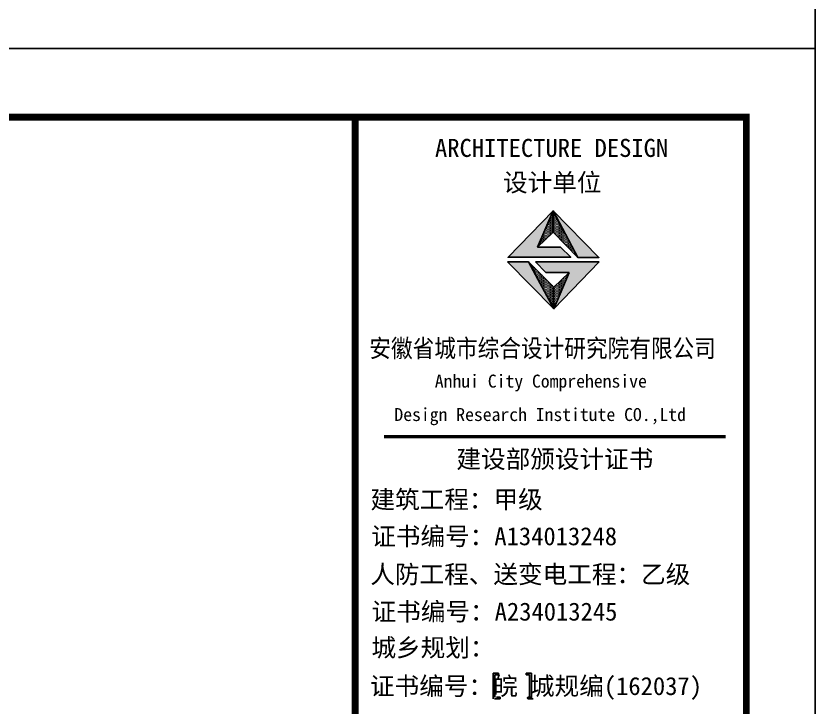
# Model space of a CAD drawing. Extents: x 69728788 to 150676229, y 20164216 to 43663798.
# Drawn here: x 75344472 to 75367757, y 20343171 to 20363316 of the extents above; entities that cross this region are included whole.
import ezdxf

# ---------------------------------------------------------------- set-up
doc = ezdxf.new("R2010")
doc.units = 0
doc.header["$LTSCALE"] = 1000
doc.header["$MEASUREMENT"] = 0
doc.layers.get('0').update_dxf_attribs({"linetype": 'CONTINUOUS'})
for name, color, linetype in [('A_DE_DETAIL_3', 144, 'CONTINUOUS'), ('PUB_TEXT', 7, 'CONTINUOUS'), ('PUB_TITLE', 4, 'CONTINUOUS'), ('图框', 253, 'CONTINUOUS')]:
    doc.layers.add(name, color=color, linetype=linetype)
doc.styles.add('黑体', font='simhei.ttf', dxfattribs={"width": 0.6, "height": 4.3})

msp = doc.modelspace()

# ---------------------------------------------------------------- hatches: boundary and pattern name
for points in [[(75359670, 20356578), (75360126, 20357634), (75358813, 20356285), (75360641, 20356285), (75360337, 20356578)], [(75360843, 20356279), (75361462, 20356279), (75360126, 20357634)]]:
    msp.add_hatch(color=1).paths.add_polyline_path(points)
at = {"layer": 'A_DE_DETAIL_3'}
for points in [[(75359405, 20356149), (75358798, 20356149), (75360143, 20354782)], [(75359614, 20356153), (75359912, 20355840), (75360589, 20355840), (75360143, 20354782), (75361463, 20356153)]]:
    msp.add_hatch(color=1, dxfattribs=at).paths.add_polyline_path(points)
at = {"layer": 'PUB_TEXT'}
h = msp.add_hatch(dxfattribs=at)
h.set_pattern_fill('DOTS', color=256, scale=600.000003, angle=360, style=0)
h.set_pattern_definition([(360, (70801399.877, 22079733.623), (18.7500001, 37.5000002), [0, -37.5000002])])
h.paths.add_polyline_path([(75360143, 20354782), (75360143, 20355412), (75359405, 20356149)])
h.paths.add_polyline_path([(75360589, 20355840), (75360143, 20355412), (75360143, 20354782)])
h.paths.add_polyline_path([(75360126, 20357634), (75360126, 20357013), (75360843, 20356279)])
h.paths.add_polyline_path([(75360126, 20357013), (75360126, 20357634), (75359670, 20356578)])
at = {"layer": '图框'}
for points in [[(75358430, 20344105), (75358533, 20344105), (75358533, 20344156), (75358486, 20344156), (75358375, 20344156), (75358375, 20343411), (75358486, 20343411), (75358533, 20343411), (75358533, 20343462), (75358430, 20343462)], [(75359440, 20343462), (75359338, 20343462), (75359338, 20343411), (75359385, 20343411), (75359496, 20343411), (75359496, 20344156), (75359385, 20344156), (75359338, 20344156), (75359338, 20344105), (75359440, 20344105)]]:
    msp.add_hatch(color=4, dxfattribs=at).paths.add_polyline_path(points)

# ---------------------------------------------------------------- linework, layer by layer
for p, q in [((75359670, 20356578), (75360126, 20357634)), ((75360126, 20357634), (75360843, 20356279)), ((75360143, 20354782), (75358798, 20356149)), ((75358798, 20356149), (75359405, 20356149)), ((75358798, 20356149), (75359405, 20356149)), ((75360143, 20355412), (75359405, 20356149)), ((75359614, 20356153), (75361463, 20356153)), ((75359912, 20355840), (75359614, 20356153)), ((75361463, 20356153), (75360143, 20354782)), ((75360589, 20355840), (75359912, 20355840)), ((75360143, 20355412), (75360589, 20355840)), ((75360589, 20355840), (75360143, 20354782)), ((75360143, 20354782), (75360143, 20355412)), ((75360143, 20354782), (75360143, 20355412))]:
    msp.add_line(p, q)
for points in [[(75360337, 20356578), (75359670, 20356578), (75360126, 20357013), (75360843, 20356279), (75361462, 20356279), (75360126, 20357634), (75358813, 20356285), (75360641, 20356285), (75360337, 20356578)], [(75360126, 20357634), (75360126, 20357013)]]:
    msp.add_lwpolyline(points)
at = {"layer": 'A_DE_DETAIL_3', "color": 1}
for p, q in [((75360143, 20354782), (75358798, 20356149)), ((75359405, 20356149), (75360143, 20354782))]:
    msp.add_line(p, q, dxfattribs=at)
at = {"layer": 'PUB_TITLE'}
for points in [[(75219157, 20362366), (75367757, 20362366), (75367757, 20446366), (75219157, 20446366)], [(75219157, 20278366), (75367757, 20278366), (75367757, 20362366), (75219157, 20362366)]]:
    msp.add_lwpolyline(points, close=True, dxfattribs=at)
at = {"layer": 'PUB_TITLE', "const_width": 200}
msp.add_lwpolyline([(75224157, 20280366), (75365757, 20280366), (75365757, 20360366), (75224157, 20360366)], close=True, dxfattribs=at)
at = {"layer": '图框', "color": 4}
for p, q in [((75354357, 20360366), (75354357, 20280366)), ((75358375, 20344156), (75358486, 20344156)), ((75358375, 20344156), (75358375, 20343411)), ((75358533, 20344105), (75358430, 20344105)), ((75358430, 20344105), (75358430, 20343462)), ((75358486, 20344156), (75358533, 20344156)), ((75358533, 20344156), (75358533, 20344105)), ((75359385, 20344156), (75359338, 20344156)), ((75359338, 20344156), (75359338, 20344105)), ((75359338, 20344105), (75359440, 20344105)), ((75359496, 20344156), (75359385, 20344156)), ((75359440, 20344105), (75359440, 20343462)), ((75359496, 20344156), (75359496, 20343411)), ((75358421, 20343411), (75358532, 20343411)), ((75358579, 20343462), (75358476, 20343462)), ((75358532, 20343411), (75358579, 20343411)), ((75358579, 20343411), (75358579, 20343462)), ((75359384, 20343411), (75359384, 20343462)), ((75359384, 20343462), (75359486, 20343462)), ((75359431, 20343411), (75359384, 20343411)), ((75359542, 20343411), (75359431, 20343411))]:
    msp.add_line(p, q, dxfattribs=at)
for points, const_width in [([(75354357, 20360366), (75354357, 20280366)], 197), ([(75355196, 20351054), (75365156, 20351054)], 99.6)]:
    msp.add_lwpolyline(points, dxfattribs=dict(at, const_width=const_width))
at = {"layer": '图框', "color": 4, "const_width": 197}
msp.add_lwpolyline([(75354357, 20360366), (75365757, 20360366), (75365757, 20280366), (75354357, 20280366)], close=True, dxfattribs=at)
msp.add_lwpolyline([(75354357, 20360366), (75365757, 20360366), (75365757, 20280366), (75354357, 20280366)], close=True, dxfattribs=at)

# ---------------------------------------------------------------- texts
at = {"layer": '图框', "color": 4, "style": '黑体'}
for s, height, p in [('ARCHITECTURE DESIGN', 525.89, (75356682, 20359207)), ('设计单位', 525.9, (75358665, 20358199)), ('Anhui City Comprehensive ', 378.48, (75356677, 20352483)), (' Design Research Institute CO.,Ltd', 378.48, (75355242, 20351509)), ('建设部颁设计证书', 525.9, (75357307, 20350137)), (' 建筑工程：甲级', 525.9, (75354445, 20348958)), ('证书编号：A134013248', 525.89, (75354825, 20347887)), ('人防工程、送变电工程：乙级', 525.89, (75354798, 20346779)), ('证书编号：A234013245', 525.89, (75354835, 20345691)), ('城乡规划：', 525.9, (75354831, 20344640)), ('证书编号：皖 城规编(162037)', 525.89, (75354789, 20343520))]:
    msp.add_text(s, height=height, dxfattribs=at).set_placement(p)
at = {"layer": '图框', "color": 4, "style": '黑体', "width": 0.88}
msp.add_text('安徽省城市综合设计研究院有限公司', height=525.89, dxfattribs=at).set_placement((75354769, 20353367))

doc.saveas('drawing.dxf')
